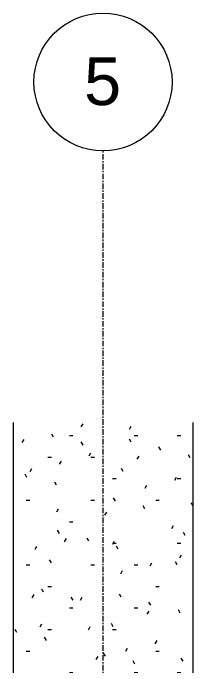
# Model space of a CAD drawing. Header units: inches. Extents: x -12094 to -4267, y -204 to 12515.
# Drawn here: x -6926.6 to -6910.6, y -101.7 to -43.5 of the extents above; entities that cross this region are included whole.
import ezdxf

# ---------------------------------------------------------------- set-up
doc = ezdxf.new("R2010")
doc.units = ezdxf.units.IN
doc.header["$MEASUREMENT"] = 0
doc.linetypes.add('Línea de rejilla', pattern=[0.875, 0.5, -0.125, 0.125, -0.125])
for name, color, linetype, lineweight in [('S-COLS', 52, 'Continuous', 18), ('S-GRID', 1, 'Continuous', 9), ('S-GRID-IDEN', 1, 'Continuous', 9)]:
    doc.layers.add(name, color=color, linetype=linetype, lineweight=lineweight)
doc.styles.add('Arial_6', font='arial.ttf', dxfattribs={"height": 4.251969})
pattern_1 = [(0, (-2167.627, -133), (7.68, 1.92), [0.317, -5.443, 0.317, -5.443, -30.72]), (0, (-2167.627, -133), (7.68, 1.92), [-11.52, 0.317, -11.203, 0.317, -5.443, -13.44]), (0, (-2167.627, -133), (7.68, 1.92), [-28.8, 0.317, -3.523, 0.317, -9.283]), (120, (-2164.747, -132.04), (-5.50277, 5.691075), [0.317, -5.443, 0.317, -5.443, -30.72]), (120, (-2164.747, -132.04), (-5.50277, 5.691075), [-11.52, 0.317, -11.203, 0.317, -5.443, -13.44]), (120, (-2164.747, -132.04), (-5.50277, 5.691075), [-28.8, 0.317, -3.523, 0.317, -9.283]), (240, (-2163.787, -128.2), (-2.17723, -7.611075), [0.317, -5.443, 0.317, -5.443, -30.72]), (240, (-2163.787, -128.2), (-2.17723, -7.611075), [-11.52, 0.317, -11.203, 0.317, -5.443, -13.44]), (240, (-2163.787, -128.2), (-2.17723, -7.611075), [-28.8, 0.317, -3.523, 0.317, -9.283])]

# ---------------------------------------------------------------- blocks, each defined once
blk = doc.blocks.new('Prefabricado-Pilar cuadrado - 16_x16_-225767-SECTION 03 - DET')
at = {"layer": 'S-COLS'}
h = blk.add_hatch(dxfattribs=at)
h.set_pattern_fill('FP_20', color=256, style=0, pattern_type=2)
h.set_pattern_definition(pattern_1)
h.paths.add_polyline_path([(-2181.245, -128), (-2181.245, -79.992), (-2181.324, -79.992), (-2181.324, -128)], flags=0)
h = blk.add_hatch(dxfattribs=at)
h.set_pattern_fill('FP_20', color=256, style=0, pattern_type=2)
h.set_pattern_definition(pattern_1)
h.paths.add_polyline_path([(-2165.402, -128), (-2165.402, -79.992), (-2181.245, -79.992), (-2181.245, -128), (-2171.389, -128)], flags=0)
h = blk.add_hatch(dxfattribs=at)
h.set_pattern_fill('FP_20', color=256, style=0, pattern_type=2)
h.set_pattern_definition(pattern_1)
h.paths.add_polyline_path([(-2165.402, -128), (-2165.324, -128), (-2165.324, -79.992), (-2165.402, -79.992), (-2165.402, -127.453)], flags=0)
for p, q in [((-2181.324, -79.992), (-2181.324, -128)), ((-2165.324, -79.992), (-2165.324, -128)), ((-2181.324, -128), (-2181.324, -140)), ((-2165.324, -128), (-2165.324, -140))]:
    blk.add_line(p, q, dxfattribs=at)
blk = doc.blocks.new('Rejilla - Extremo inicial de rejilla - Círculo-11506-SECTION 03 - DET')
at = {"layer": 'S-GRID-IDEN'}
blk.add_circle((-2173.324, -49.671), 6.142, dxfattribs=at)

msp = doc.modelspace()

# ---------------------------------------------------------------- linework, layer by layer
at = {"layer": 'S-GRID', "linetype": 'Línea de rejilla'}
msp.add_line((-6918.55202, -159.83557), (-6918.55202, -55.8125), dxfattribs=at)

# ---------------------------------------------------------------- block references
at = {"layer": 'S-COLS'}
msp.add_blockref('Prefabricado-Pilar cuadrado - 16_x16_-225767-SECTION 03 - DET', (-4745.22829, 0), dxfattribs=at)
at = {"layer": 'S-GRID-IDEN'}
msp.add_blockref('Rejilla - Extremo inicial de rejilla - Círculo-11506-SECTION 03 - DET', (-4745.22829, 0), dxfattribs=at)

# ---------------------------------------------------------------- texts
at = {"layer": 'S-GRID-IDEN', "insert": (-6920.23979, -47.47329), "char_height": 4.25197, "width": 4.01475, "attachment_point": 1, "style": 'Arial_6'}
msp.add_mtext('5', dxfattribs=at)

doc.saveas('drawing.dxf')
